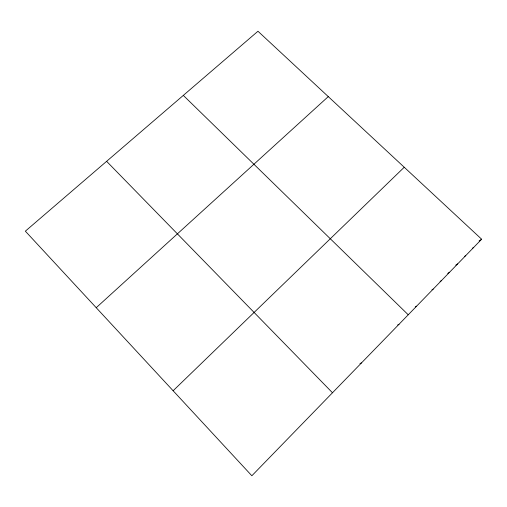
<?xml version="1.0" encoding="UTF-8"?>
<svg xmlns="http://www.w3.org/2000/svg" width="507" height="507" viewBox="0 0 507 507"><rect width="100%" height="100%" fill="white"/><g stroke="black" fill="none" stroke-linecap="round" stroke-linejoin="round"><path stroke-width="0.76" d="M481.65 239.222L251.852 475.762L25.35 231.173L257.962 31.238L481.65 239.222L479.09 240.958M173.121 390.751L404.244 167.247M96.216 307.705L328.276 96.609M472.473 248.221L473.715 247.391M464.399 256.485L465.724 255.617M455.755 265.129L457.682 263.894M447.719 273.393L449.582 272.234M440.095 281.436L441.426 280.625M431.939 289.833L433.212 289.079M415.296 306.887L416.621 306.152M397.646 324.962L399.022 324.271M359.945 363.468L361.44 362.955M183.319 95.398L408.243 314.784M106.616 161.327L332.484 392.767"/></g></svg>
